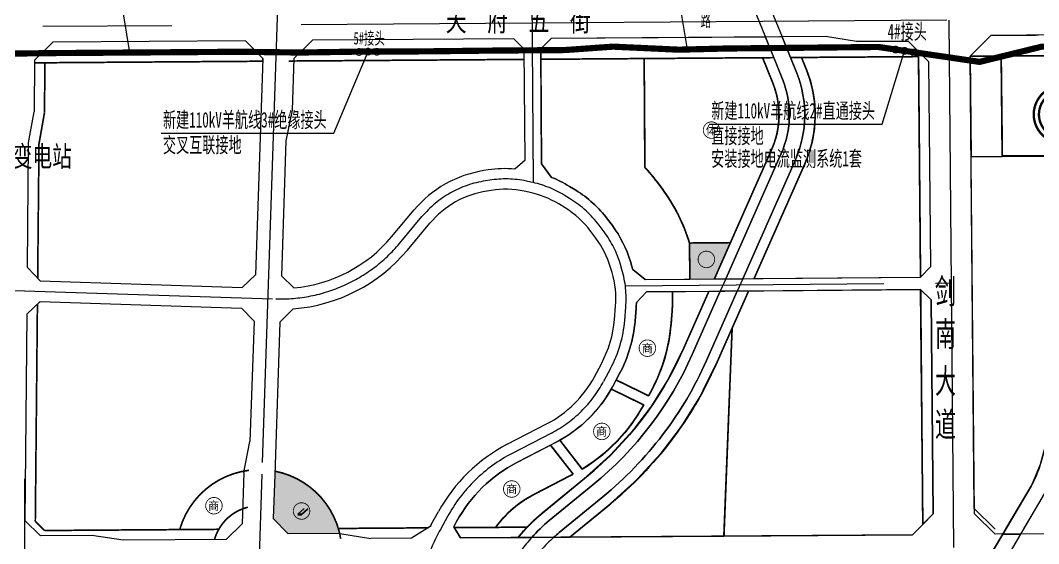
# Model space of a CAD drawing. Header units: inches. Extents: x 14633 to 228805, y -943 to 210487.
# Drawn here: x 216483 to 217468, y 204903 to 205409 of the extents above; entities that cross this region are included whole.
import ezdxf

# ---------------------------------------------------------------- set-up
doc = ezdxf.new("R2010")
doc.units = ezdxf.units.IN
doc.header["$LTSCALE"] = 10
doc.header["$MEASUREMENT"] = 0
for name, pattern in [('CENTER', [2, 1.25, -0.25, 0.25, -0.25]), ('DASH', [0.35, 0.25, -0.1]), ('DASHEDX2', [1.5, 1, -0.5]), ('HIDDENX2', [0.75, 0.5, -0.25])]:
    doc.linetypes.add(name, pattern=pattern)
for name, color, linetype in [('0符号', 7, 'Continuous'), ('110KV电缆改造线', 1, 'Continuous'), ('110kV羊航线现状', 7, 'Continuous'), ('1地块界线', 7, 'DASHEDX2'), ('1河流-岸线', 4, 'Continuous'), ('1道路中线', 7, 'CENTER'), ('1道路名称', 7, 'Continuous'), ('1道路红线', 7, 'Continuous'), ('B-C', 233, 'Continuous'), ('B-C21', 220, 'Continuous'), ('B-C41', 231, 'Continuous'), ('B-E1', 151, 'Continuous'), ('B-G12', 102, 'Continuous'), ('B-G22', 122, 'Continuous'), ('B-R21', 51, 'Continuous'), ('B-S21', 253, 'Continuous'), ('B-U12', 144, 'Continuous'), ('Error_Layer', 7, 'Continuous'), ('H-S21', 253, 'Continuous'), ('粘贴', 7, 'Continuous')]:
    doc.layers.add(name, color=color, linetype=linetype)
doc.styles.add('GTF_XW', font='', dxfattribs={"width": 0.85})
doc.styles.add('LY', font='simhei.ttf', dxfattribs={"height": 110})
doc.styles.get("Standard").update_dxf_attribs({"font": ''})
doc.styles.add('宋体', font='', dxfattribs={"width": 0.9})
doc.styles.add('黑体', font='simhei.ttf')
doc.styles.get('GTF_XW').set_extended_font_data('SimSun')
doc.styles.get('Standard').set_extended_font_data('SimSun')
doc.styles.get('宋体').set_extended_font_data('SimSun')

# ---------------------------------------------------------------- blocks, each defined once
blk = doc.blocks.new('规划220')
at = {"linetype": 'HIDDENX2'}
blk.add_hatch(color=8, dxfattribs=at).paths.add_polyline_path([(5.072510121192977, 23.19837415357603), (-8.24599055224212, -1.989522220084211), (2.140664993683572, -1.989522220084211), (-4.609823895006798, -21.14620122107311), (8.480364581740986, 1.85466188778588), (-1.157665076231012, 1.85466188778588)])
at = {"color": 8, "linetype": 'HIDDENX2'}
blk.add_lwpolyline([(5.072510121192977, 23.19837415357603), (-8.24599055224212, -1.989522220084211), (2.140664993683572, -1.989522220084211), (-4.609823895006798, -21.14620122107311), (8.480364581740986, 1.85466188778588), (-1.157665076231012, 1.85466188778588)], close=True, dxfattribs=at)
at = {"color": 8, "const_width": 1.088570773115018}
for points in [[(9.404866294412415, -9.383950122510498, 102.1916069154458), (9.030460479870783, -9.744783909304033, 0.009785539440899844)], [(7.705921867562978, -7.688784102771706, 102.191606915449), (7.399150685145088, -7.984434979792638, 0.009785539440899585)]]:
    blk.add_lwpolyline(points, format="xyb", close=True, dxfattribs=at)
blk = doc.blocks.new('C4-体育场馆用地')
at = {"color": 7, "const_width": 0.4}
blk.add_lwpolyline([(2.831574044748663, -2.825276699564938, 102.191606915449), (2.718849657875694, -2.933914882519161, 0.009785539440899585)], format="xyb", close=True, dxfattribs=at)
at = {"color": 7, "style": '黑体'}
blk.add_text('体', height=4, dxfattribs=at).set_placement((-2.802977080519099, -2.081554808190162))
blk = doc.blocks.new('S2-交通广场用地')
h = blk.add_hatch(color=7)
h.paths.add_polyline_path([(2.718849657813507, -2.933914882501995, 0.009785539440899587), (2.831574044685794, -2.825276699550159, 102.191606915449)])
h.paths.add_polyline_path([(1.157585240046274, 2.258564636728011), (-1.437971907565156, 2.258564636724373), (-0.1169396578399073, 3.021126707304575)], flags=16)
h.paths.add_polyline_path([(0.4830603421621618, 0.5446257188614254), (1.863619412532671, 0.5446257188632444), (1.863619412529033, -0.6553742811356642), (0.4830603421585238, -0.6553742811373695), (0.4830603421621618, -2.035933351513449), (-0.7169396578367468, -2.035933351513449), (-0.7169396578367468, -0.6553742811356642), (-2.097498728212713, -0.6553742811391885), (-2.097498728216351, 0.5446257188615391), (-0.7169396578367468, 0.5446257188632444), (-0.7169396578367468, 1.925184789239211), (0.4830603421621618, 1.925184789242962)], flags=16)
h.paths.add_polyline_path([(2.225627747272256, 1.226211156854447), (2.988189817848934, -0.09482109287455387), (2.225627747272256, -1.369345990757211)], flags=16)
h.paths.add_polyline_path([(-2.311045929421425, 1.219150616745537), (-2.311045929421425, -1.376406530867712), (-3.073607999999922, -0.05537428114075738)], flags=16)
h.paths.add_polyline_path([(1.243583217978767, -2.271440400763709), (-0.07744903174818774, -3.034002471338567), (-1.351973929630958, -2.271440400763822)], flags=16)
at = {"color": 7, "const_width": 0.4}
blk.add_lwpolyline([(2.831574044685794, -2.825276699550159, 102.191606915449), (2.718849657813507, -2.933914882501995, 0.009785539440899585)], format="xyb", close=True, dxfattribs=at)
blk = doc.blocks.new('S2-游憩集会广场用地')
h = blk.add_hatch(color=7)
h.paths.add_polyline_path([(2.718849657906389, -2.933914882503814, 0.009785539440899585), (2.831574044778677, -2.82527669954834, 102.191606915449)])
h.paths.add_polyline_path([(2.984489263323667, 1.20321273026093), (2.984489263325372, 0.9632127302610343), (2.813098209532541, 0.8048502626406844), (3.31734499753918, 0.4186866845138866), (3.013340300299092, 0.02172176911153656), (2.440405350232368, 0.4604882929977521), (0.005348909563394955, -1.789463137987696), (-0.3172212667342365, -1.789463137987696), (0.5261492624603079, -2.45369836361715), (0.2167816978443398, -2.846498198092377), (-0.8861389101558643, -1.977842377729758), (-1.931633080376855, -2.792430362733171), (-2.238938433562907, -2.398015074104478), (-1.457884068415751, -1.789463137987696), (-1.819377841850951, -1.789463137987696), (-1.81937784185277, -1.542417165321581), (-3.048272979424951, -0.4335129536138993), (0.08329807369489117, 2.359456122301708), (1.271481862186988, 1.203212730262749)], flags=16)
at = {"color": 7}
for p, q in [((-1.815448008800672, -1.545963284343088), (1.271481862186988, 1.203212730262749)), ((0.005348909565213944, -1.549463137986095), (2.984489263327191, 1.20321273026093)), ((2.984489263325372, 0.963212730261148), (0.005348909563394955, -1.789463137987696)), ((0.005348909565213944, -1.549463137986095), (-1.81937784185277, -1.549463137986095)), ((-1.819377841850951, -1.789463137987696), (0.005348909563394955, -1.789463137987696)), ((0.005348909563394955, -1.789463137987696), (0.005348909565213944, -1.549463137986095))]:
    blk.add_line(p, q, dxfattribs=at)
at = {"color": 7, "const_width": 0.4}
blk.add_lwpolyline([(2.831574044778677, -2.82527669954834, 102.191606915449), (2.718849657906389, -2.933914882503814, 0.009785539440899585)], format="xyb", close=True, dxfattribs=at)
blk = doc.blocks.new('357457')
at = {"color": 8}
for p in [(17057.263, 5384.305, -4.755), (17057.263, 5384.305, -4.755), (17120.985, 5381.065, -6.085), (17120.985, 5381.065, -6.085), (17165.96, 5382.339, -5.537), (17165.96, 5382.339, -5.537), (17313.573, 5383.484, -5.263), (17313.573, 5383.484, -5.263), (16514.231, 5377.269, -5.643), (16514.231, 5377.269, -5.643), (16567.894, 5377.819, -5.8), (16567.894, 5377.819, -5.8), (16624.843, 5377.921, -5.527), (16624.843, 5377.921, -5.527), (16627.194, 5377.122, -5.436), (16627.194, 5377.122, -5.436), (16695.627, 5378.626, -5.494), (16695.627, 5378.626, -5.494), (16754.056, 5378.043, -5.511), (16754.056, 5378.043, -5.511), (16813.975, 5379.752, -5.582), (16813.975, 5379.752, -5.582), (16873.736, 5379.214, -6.019), (16873.736, 5379.214, -6.019), (16935.529, 5380.224, -6.162), (16935.529, 5380.224, -6.162), (17010.408, 5380.396, -5.426), (17010.408, 5380.396, -5.426), (17411.122, 5368.07, -4.548), (17411.122, 5368.07, -4.548)]:
    blk.add_point(p, dxfattribs=at)
for s, p in [('37', (16816.475, 5379.752)), ('38', (16876.236, 5379.214)), ('39', (16938.029, 5380.224)), ('40', (17012.908, 5380.396)), ('41', (17059.763, 5384.305)), ('42', (17123.485, 5381.065)), ('42', (17168.46, 5382.339)), ('43', (17316.073, 5383.484)), ('32', (16516.731, 5377.269)), ('33', (16570.394, 5377.819)), ('J1', (16627.343, 5377.921)), ('34', (16629.694, 5377.122)), ('35', (16698.127, 5378.626)), ('36', (16756.556, 5378.043)), ('44', (17413.622, 5368.07))]:
    blk.add_text(s, height=2, dxfattribs=at).set_placement(p)
blk = doc.blocks.new('121224')
at = {"layer": '110KV电缆改造线', "color": 3, "lineweight": -2, "const_width": 1.5, "flags": 128}
blk.add_lwpolyline([(6155.907721018499, 28411.77077455348, -1), (6166.256586455725, 28403.52152679133, -1), (6155.907721018499, 28411.77077455348, 1.896543585588119)], format="xyb", dxfattribs=at)
for points in [[(6155.907721018499, 28411.77077455348), (6166.256586455725, 28403.52152679133)], [(6165.206777618187, 28412.82058339101), (6156.957529856041, 28402.4717179538)]]:
    blk.add_lwpolyline(points, dxfattribs=at)

msp = doc.modelspace()

# ---------------------------------------------------------------- hatches: boundary and pattern name
at = {"layer": 'H-S21'}
msp.add_hatch(color=8, dxfattribs=at).paths.add_polyline_path([(217170.1981837387, 205194.0705885343), (217130.6174186829, 205193.7137975763), (217130.9329046566, 205158.7152194823), (217154.661255265, 205158.9291127947)])
h = msp.add_hatch(color=8, dxfattribs=at)
edge = h.paths.add_edge_path()
edge.add_line((216742.2157796834, 204911.9070632033), (216792.0541885005, 204912.2569816846))
edge.add_arc((216714.1165030353, 204894.2093451547), 79.99999999999928, 13.03789561493272, 79.08156013601617)
edge.add_line((216729.2694200904, 204972.7611694793), (216727.7211017712, 204926.7932482524))
edge.add_line((216727.7211017712, 204926.7932482524), (216742.2157796833, 204911.9070632033))

# ---------------------------------------------------------------- linework, layer by layer
at = {"layer": '0符号', "color": 8, "const_width": 0.7999999999999999}
for points in [[(217095.4856245974, 205086.2021208622, 102.191606915449), (217095.2601758004, 205085.9848445205, 0.009785539440899585)], [(217051.3973204638, 205005.6159793692, 102.191606915449), (217051.1718716667, 205005.3987030274, 0.009785539440899585)], [(216964.2171680729, 204949.8147685895, 102.191606915449), (216963.9917192759, 204949.5974922478, 0.009785539440899585)], [(216676.0074952538, 204933.6414530315, 102.191606915449), (216675.7820464568, 204933.4241766898, 0.009785539440899585)]]:
    msp.add_lwpolyline(points, format="xyb", close=True, dxfattribs=at)
at = {"layer": '110kV羊航线现状', "color": 0}
for p, q in [((216577.2592957717, 205448.6991789026), (216588.7031919484, 205378.1920677031, 0.107)), ((217116.721504105, 205451.6794803075), (217128.1654002817, 205381.172369108, 0.1070000000000001)), ((216786.3287762841, 205300.1172235555, -0.107), (216819.4633822576, 205379.0952132474, 0.107)), ((217316.9762412926, 205308.8905231216, -0.107), (217338.8205258489, 205379.8125000197)), ((217149.7634386864, 205308.8905231216, -0.107), (217316.9762412926, 205308.8905231216, -0.107)), ((216619.1159736778, 205300.1172235555, -0.107), (216786.3287762841, 205300.1172235555, -0.107))]:
    msp.add_line(p, q, dxfattribs=at)
at = {"layer": '110kV羊航线现状', "color": 0, "linetype": 'DASH', "const_width": 6, "elevation": 0.107}
for points in [[(217338.8205258489, 205379.8125000197), (217313.525918461, 205383.5784905579), (217166.4120885545, 205382.1076049386), (217120.1104812468, 205380.9754043711), (217056.5821370654, 205383.9111561051), (217009.886462918, 205380.6061832615), (216935.8331988077, 205380.054229848), (216873.1453921584, 205379.3232923584), (216819.4633822564, 205379.0952132475)], [(217854.0238093782, 205393.0597511395), (217800.9570217981, 205392.4731961308), (217590.9275935723, 205390.8399948781), (217532.4520040431, 205384.0814356879), (217471.5755792315, 205383.9156696993), (217411.2972301454, 205369.1488649137), (217338.8205258489, 205379.8125000197)], [(216819.4633822564, 205379.0952132475), (216814.0236382776, 205379.1398070993), (216754.1065423272, 205378.2141313934), (216695.7192106282, 205378.9480724297), (216513.8722590276, 205377.6634315262), (216313.0081355456, 205375.1936018657), (216284.1787410229, 205375.0837310465)]]:
    msp.add_lwpolyline(points, dxfattribs=at)
at = {"layer": '1地块界线', "color": 8, "ltscale": 20, "const_width": 1.6, "flags": 128}
for points in [[(217559.7058374943, 205375.6933817027), (217402.2669714575, 205374.5885761289)], [(216717.6280043617, 205369.7842164053), (216496.7757827182, 205368.2344163362)], [(216506.7769389736, 205368.3045980737), (216506.3051115722, 205319.8135795749)], [(216970.7296091751, 205371.5603220823), (216742.6480956177, 205369.9597914522)], [(216986.7292152427, 205371.6725971158), (217212.0965917924, 205373.2540816631)], [(217087.4668222824, 205266.9117393109), (217086.7267531649, 205372.3743160754)], [(217228.2280188405, 205373.3672817322), (217352.2681028224, 205374.2377159497)], [(217352.2681028224, 205374.2377159497), (217354.1927353773, 205160.7277396741)], [(217433.3681915141, 205278.0117746203), (217432.2657523215, 205374.8590325468)], [(216501.0129688281, 205289.813579575), (216506.3051115722, 205319.813579575)], [(216499.7459165892, 205159.5950857542), (216501.0129688281, 205289.8135795749)], [(217433.3681915141, 205278.0117746203), (217541.7133512573, 205278.4840123651)], [(217130.6174186829, 205193.7137975763), (217170.1981837387, 205194.0705885343)], [(217130.6174186829, 205193.7137975763), (217130.9336038357, 205158.6376557388)], [(217354.3009019969, 205148.7282271847), (217356.3517270255, 204921.2190321896)], [(216499.5026730556, 205134.5962691305), (216497.4555723977, 204924.21002286)], [(217163.9478740237, 204909.8679464972), (217169.3352595906, 205047.5242232479), (217171.8273141343, 205111.2001836331)], [(217091.0549260548, 205045.7286179231), (217059.5767505263, 205061.0856407466)], [(217086.3271875567, 205036.9085153013), (217054.8267525246, 205052.2763977028)], [(217026.7555284454, 204974.8218430628), (217005.1441196485, 205002.7382310873)], [(217017.9408678554, 204969.8722691817), (216996.1647319328, 204998.001442333)], [(216497.4555723977, 204924.21002286), (216506.3899208869, 204915.2514388283)], [(216674.9883504096, 204916.4351785948), (216506.3899208869, 204915.2514388283)], [(216877.8179761527, 204917.8592576594), (216790.7274035839, 204917.2477894842)], [(216973.464132941, 204918.5307951086), (216902.9843008977, 204918.0359519469)]]:
    msp.add_lwpolyline(points, dxfattribs=at)
for points in [[(217201.3423070937, 205373.1786149503), (217211.2137078108, 205348.7366086888, -0.2027423839167915), (217210.1711591739, 205284.4815953737), (217154.661255265, 205158.9291127947)], [(217238.9823035391, 205373.4427484449), (217243.6668998703, 205361.843489521, -0.2027423839167885), (217242.1820578723, 205270.3287735872), (217193.0825971522, 205159.275452421)], [(217130.6174186829, 205193.7137975763, 0.0875874335174983), (217103.9780514949, 205246.4761483347), (217099.1676457831, 205252.9063164757, 0.02685753959073953), (217087.4668222824, 205266.9117393109)], [(217149.3343083597, 205146.8806068269), (217124.1346168199, 205089.8838619174, -0.117485398268602), (217030.8357073754, 204967.202126282), (216988.5555531466, 204932.539778843, 0.05079692356556909), (216964.619688803, 204908.4684512582)], [(217187.755650247, 205147.2269464532), (217156.1455155184, 205075.7310401309, -0.1174853982686049), (217053.0256682375, 204940.1354375865), (217014.8291696419, 204908.8209750586)], [(217091.0549260548, 205045.7286179231), (217093.7884074919, 205050.8376664995, 0.1026482791627908), (217112.7466628205, 205115.1427465083), (217113.7967302022, 205127.9017091829, 0.03221349650108198), (217114.1272714453, 205146.5632417529)], [(217026.7555284454, 204974.8218430628, 0.1326638738137556), (217086.3271875567, 205036.9085153013, 0.1326638738137556)], [(216704.2835894899, 204973.6027567907, 0.3010005241659523), (216637.1896625532, 204916.1697917221, 0.3010005241659523)], [(216793.0441975681, 204907.2638093614, 0.3138122756488052), (216729.2694200904, 204972.7611694793)], [(216942.9022007518, 204918.316217935, -0.1168989301245534), (216979.5799031721, 204949.9509978131), (217017.6431797676, 204969.7172948669, 0.0005085027584659164), (217017.9408678554, 204969.8722691817, 0.0005085027584659164)], [(216703.0788282362, 204937.8346787927, 0.2683054433330349), (216670.8007662328, 204906.4055308397)]]:
    msp.add_lwpolyline(points, format="xyb", dxfattribs=at)
at = {"layer": '1河流-岸线', "color": 8, "ltscale": 2}
msp.add_line((217416.8717896284, 204882.8622093851), (217433.8736077467, 204911.7631116152), dxfattribs=at)
at = {"layer": '1河流-岸线', "color": 8, "linetype": 'DASHEDX2', "ltscale": 6}
for points in [[(217191.9596406207, 205423.1140256298), (217204.0418147358, 205393.1980508014)], [(217208.0910671203, 205423.2272270571), (217220.1732417838, 205393.3112508705)], [(217165.6387815185, 205159.0280669737), (217160.3118346132, 205146.9795610058)], [(217182.1050708987, 205159.1764982421), (217176.7781239935, 205147.1279922742)], [(217436.5804886602, 204886.7815006181), (217451.3488456295, 204911.885806399), (217454.3025170234, 204916.9066675551)], [(217436.5804886602, 204886.7815006181), (217451.3488456295, 204911.885806399), (217454.3025170234, 204916.9066675551)], [(217436.5804886602, 204886.7815006181), (217451.3488456295, 204911.885806399), (217454.3025170234, 204916.9066675551)], [(217436.5804886602, 204886.7815006181), (217451.3488456295, 204911.885806399), (217454.3025170234, 204916.9066675551)], [(217436.5804886602, 204886.7815006181), (217451.3488456295, 204911.885806399), (217454.3025170234, 204916.9066675551)]]:
    msp.add_lwpolyline(points, dxfattribs=at)
at = {"layer": '1河流-岸线', "color": 8}
for points in [[(217204.0418147358, 205393.1980508014), (217220.4860483992, 205352.4814317837, -0.2027423839167917), (217219.3171302306, 205280.4379320061), (217165.6387815185, 205159.0280669737)], [(217220.1732417838, 205393.3112508705), (217234.3945592819, 205358.0986664261, -0.2027423839167881), (217233.0360868156, 205274.3724369548), (217182.1050708987, 205159.1764982421)], [(217160.3118346132, 205146.9795610058), (217133.2805878766, 205085.8401985498, -0.1174853982686023), (217037.1756961932, 204959.4687866547), (216994.8955419643, 204924.8064392158, 0.03742177626152962), (216977.8556130282, 204908.5613814823)], [(217176.7781239935, 205147.1279922742), (217146.9995444617, 205079.7747034985, -0.1174853982686052), (217046.6856794198, 204947.8687772138), (217004.405525191, 204913.2064297749, 0.0120881902260308), (216999.1849636806, 204908.7111361428)]]:
    msp.add_lwpolyline(points, format="xyb", dxfattribs=at)
at = {"layer": '1河流-岸线', "color": 8, "ltscale": 2}
for points in [[(217433.8736077467, 204911.7631116152), (217461.2157096088, 204958.2411651497, 0.06634377503776763), (217470.7163728474, 204980.7585519667), (217565.4327580084, 205327.3441614204, 0.05295958654621012), (217567.8871317816, 205342.4615430458), (217570.8226056076, 205395.6542212967)], [(217451.3488456295, 204911.885806399), (217474.1444711446, 204950.6354353917, 0.06634377503764692), (217485.1857824759, 204976.8042903412), (217579.9021676369, 205323.3898997948, 0.05295958654618874), (217582.8643428804, 205341.6350155497), (217585.8512491443, 205395.7596827343)], [(217407.7018631242, 204661.7988623981, 0.0676855182282668), (217426.9173177073, 204807.4180451241), (217426.6938704194, 204863.7586505134, -0.1347373671363587), (217429.8005511642, 204875.2564796271), (217451.3488456295, 204911.885806399)]]:
    msp.add_lwpolyline(points, format="xyb", dxfattribs=at)
at = {"layer": '1河流-岸线', "color": 8, "ltscale": 4}
msp.add_lwpolyline([(217436.8272791405, 204916.7839727713), (217461.2157096088, 204958.2411651497, 0.02500655511839599), (217465.5, 204966.4353866814, 0.02500655511839599)], format="xyb", dxfattribs=at)
msp.add_lwpolyline([(217436.8272791405, 204916.7839727713), (217461.2157096088, 204958.2411651497, 0.02500655511839599), (217465.5, 204966.4353866814, 0.02500655511839599)], format="xyb", dxfattribs=at)
msp.add_lwpolyline([(217436.8272791405, 204916.7839727713), (217461.2157096088, 204958.2411651497, 0.02500655511839599), (217465.5, 204966.4353866814, 0.02500655511839599)], format="xyb", dxfattribs=at)
msp.add_lwpolyline([(217436.8272791405, 204916.7839727713), (217461.2157096088, 204958.2411651497, 0.02500655511839599), (217465.5, 204966.4353866814, 0.02500655511839599)], format="xyb", dxfattribs=at)
msp.add_lwpolyline([(217436.8272791405, 204916.7839727713), (217461.2157096088, 204958.2411651497, 0.02500655511839599), (217465.5, 204966.4353866814, 0.02500655511839599)], format="xyb", dxfattribs=at)
msp.add_lwpolyline([(217454.3025170234, 204916.9066675551), (217465.5, 204935.9409472116)], dxfattribs=at)
msp.add_lwpolyline([(217454.3025170234, 204916.9066675551), (217465.5, 204935.9409472116)], dxfattribs=at)
msp.add_lwpolyline([(217454.3025170234, 204916.9066675551), (217465.5, 204935.9409472116)], dxfattribs=at)
msp.add_lwpolyline([(217454.3025170234, 204916.9066675551), (217465.5, 204935.9409472116)], dxfattribs=at)
msp.add_lwpolyline([(217454.3025170234, 204916.9066675551), (217465.5, 204935.9409472116)], dxfattribs=at)
at = {"layer": '1河流-岸线', "color": 8, "linetype": 'DASHEDX2', "ltscale": 6}
for points in [[(217436.8272791405, 204916.7839727713), (217433.8736077467, 204911.7631116152), (217416.8717896284, 204882.8622093851, 0.07340951056448357), (217412.7564735857, 204872.7123650798)], [(217436.8272791405, 204916.7839727713), (217433.8736077467, 204911.7631116152), (217416.8717896284, 204882.8622093851, 0.07340951056448357), (217412.7564735857, 204872.7123650798)], [(217436.8272791405, 204916.7839727713), (217433.8736077467, 204911.7631116152), (217416.8717896284, 204882.8622093851, 0.07340951056448357), (217412.7564735857, 204872.7123650798)], [(217436.8272791405, 204916.7839727713), (217433.8736077467, 204911.7631116152), (217416.8717896284, 204882.8622093851, 0.07340951056448357), (217412.7564735857, 204872.7123650798)], [(217436.8272791405, 204916.7839727713), (217433.8736077467, 204911.7631116152), (217416.8717896284, 204882.8622093851, 0.07340951056448357), (217412.7564735857, 204872.7123650798)], [(216977.8556130282, 204908.5613814823, 0.04967763844945286), (216959.3318630609, 204883.4307089304, 0.03988020844759594)], [(216999.1849636806, 204908.7111361428, 0.06202449002705668), (216976.1792063911, 204882.045128956, 0.05461177717867519)]]:
    msp.add_lwpolyline(points, format="xyb", dxfattribs=at)
at = {"layer": '1道路中线', "color": 8, "linetype": 'CENTER', "ltscale": 20}
for p, q in [((216979.5670792664, 205252.245816687), (216977.0759609773, 205607.239353903)), ((216977.0586022215, 205252.7961685171), (216972.6856385948, 205253.696888458)), ((217015.3546626871, 205236.2984212702), (217009.195724219, 205240.0787120093)), ((217047.9269615357, 205204.5443547363), (217043.1165558239, 205210.9745228772)), ((217065.1905813136, 205168.1178413495), (217063.759239654, 205172.9645815168)), ((217067.8982933734, 205118.8337840227), (217068.9483607551, 205131.5927466974)), ((217054.1104713162, 205072.0664531073), (217047.408391436, 205059.539844656)), ((216996.9042839131, 205009.6534714332), (216958.8410073175, 204989.8871743794)), ((216896.3594168271, 204928.7282466365), (216889.4795116975, 204916.1455344263))]:
    msp.add_line(p, q, dxfattribs=at)
at = {"layer": '1道路中线', "color": 8, "ltscale": 50}
for p, q in [((217381.953, 205409.329), (217381.951936412, 205409.4469803516)), ((217386.554, 204898.915), (217381.953, 205409.329)), ((217386.554, 204898.915), (217381.953, 205409.329)), ((217386.554, 204898.915), (217381.953, 205409.329)), ((217386.554, 204898.915), (217381.953, 205409.329)), ((217386.554, 204898.915), (217381.953, 205409.329)), ((217386.554, 204898.915), (217381.953, 205409.329))]:
    msp.add_line(p, q, dxfattribs=at)
for points in [[(216738.0850924673, 205605.8112278399), (216716.6608369743, 204969.7479089211), (216699.5153833921, 204460.7176598458)], [(217379.5976625531, 205409.4303591221), (216479.614347979, 205403.1148500783)]]:
    msp.add_lwpolyline(points, dxfattribs=at)
at = {"layer": '1道路中线', "color": 8, "linetype": 'CENTER', "ltscale": 20}
for points in [[(216937.1985674798, 205254.5735609817), (216933.0964569813, 205253.9379036668)], [(217068.5188650362, 205152.152359887), (217384.2455999105, 205154.9983999783)], [(216477.1302914314, 205147.8214278583), (216730.0796643213, 205139.6602255417)]]:
    msp.add_lwpolyline(points, dxfattribs=at)
at = {"layer": '1道路中线', "color": 8, "ltscale": 20}
msp.add_lwpolyline([(216849.947507536, 205193.3121234726), (216871.6906407108, 205219.2924521725)], dxfattribs=at)
for centre, radius, start, end in [((216948.3777968943, 205155.1123923682), 100, 98.80841678223075, 140.0737830306182), ((216734.9167732607, 205289.582213179), 150, 268.1520401100843, 320.0737830306182)]:
    msp.add_arc(centre, radius, start, end, dxfattribs=at)
at = {"layer": '1道路中线', "color": 8, "linetype": 'CENTER', "ltscale": 20}
for centre, radius, start, end in [((216952.511668073, 205155.7529712738), 100.0000000000014, 78.36128927606761, 98.80841678223075), ((216956.8846316997, 205154.8522513329), 100.0000000000034, 58.4588414911161, 78.36128927606761), ((216963.0435701679, 205151.0719605936), 100.0000000000035, 36.80014484831988, 58.4588414911161), ((216967.8539758797, 205144.6417924527), 100.0000000000024, 16.45295016249728, 36.80014484831988), ((216969.2853175392, 205139.7950522852), 100.0000000000044, 355.2951394386824, 16.45295016249728), ((216948.3026415143, 205128.6765507279), 120.0000000000023, 331.8519942308864, 355.2951394386824), ((216941.6005616341, 205116.1499422765), 120.0000000000026, 297.4428966533791, 331.8519942308864), ((217027.9706601662, 204856.7665858252), 150.0000000000001, 117.4428966533792, 151.3312899391364), ((217095.6704595955, 204803.4055991552), 235.0000000000007, 151.3312899391364, 218.0663122585324)]:
    msp.add_arc(centre, radius, start, end, dxfattribs=at)
at = {"layer": '1道路红线', "color": 8}
for p, q in [((217667.4787397915, 205396.4501556393), (217422.0862009833, 205394.728147272)), ((217402.2669710981, 205374.5886159978), (217422.0862009833, 205394.728147272)), ((217402.2669710981, 205374.5886159978), (217422.0862009833, 205394.728147272)), ((217402.2669710981, 205374.5886159978), (217422.0862009833, 205394.728147272)), ((217402.2669710981, 205374.5886159978), (217422.0862009833, 205394.728147272)), ((217402.2669710981, 205374.5886159978), (217422.0862009833, 205394.728147272)), ((217422.0862009833, 205394.728147272), (217465.5, 205395.0327976315)), ((217406.2153854488, 204936.5694978949), (217402.2669710981, 205374.5886159978)), ((217406.2155168676, 204936.5549188959), (217402.2669710981, 205374.5886159978)), ((217406.2153854488, 204936.5694978949), (217402.2669710981, 205374.5886159978)), ((217406.2155168676, 204936.5549188959), (217402.2669710981, 205374.5886159978)), ((216486.968073166, 204965.1844866997), (216486.5582270107, 204486.8237370218))]:
    msp.add_line(p, q, dxfattribs=at)
for points in [[(216514.4699739733, 205388.3590753157), (216496.8001343634, 205370.7371028613)], [(216700.8022627381, 205389.6666365069), (216514.4699739733, 205388.3590753157)], [(216700.8022627381, 205389.6666365069), (216717.7127207565, 205372.2993559045)], [(216747.7368302637, 205372.5100459607), (216765.8255105181, 205390.122928199)], [(216960.589511591, 205391.4896577708), (216765.8255105181, 205390.122928199)], [(216970.6594372792, 205381.5600758745), (216960.589511591, 205391.4896577708)], [(216996.588625243, 205391.7422765962), (216986.6590433467, 205381.672350908)], [(217262.1000441353, 205393.6054664355), (216996.588625243, 205391.7422765962)], [(217292.1343914599, 205388.8161052272), (217262.1000441353, 205393.6054664355)], [(217292.1343914599, 205388.8161052272), (217342.133160421, 205389.166964707)], [(217342.133160421, 205389.166964707), (217362.3129457048, 205369.3081210167)], [(217402.2669710981, 205374.5886159978), (217422.0862009833, 205394.728147272)], [(217402.2669710981, 205374.5886159978), (217422.0862009833, 205394.728147272)], [(217402.2669710981, 205374.5886159978), (217422.0862009833, 205394.728147272)], [(217402.2669710981, 205374.5886159978), (217422.0862009833, 205394.728147272)], [(217402.2669710981, 205374.5886159978), (217422.0862009833, 205394.728147272)], [(217402.2669710981, 205374.5886159978), (217422.0862009833, 205394.728147272)], [(217402.2669710981, 205374.5886159978), (217422.0862009833, 205394.728147272)], [(217402.2669710981, 205374.5886159978), (217422.0862009833, 205394.728147272)], [(217402.2669710981, 205374.5886159978), (217422.0862009833, 205394.728147272)], [(217402.2669710981, 205374.5886159978), (217422.0862009833, 205394.728147272)], [(217402.2669710981, 205374.5886159978), (217422.0862009833, 205394.728147272)], [(217402.2669710981, 205374.5886159978), (217422.0862009833, 205394.728147272)], [(217402.2669710981, 205374.5886159978), (217422.0862009833, 205394.728147272)], [(217402.2669710981, 205374.5886159978), (217422.0862009833, 205394.728147272)], [(217402.2669710981, 205374.5886159978), (217422.0862009833, 205394.728147272)], [(217402.2669710981, 205374.5886159978), (217422.0862009833, 205394.728147272)], [(217422.0862009833, 205394.728147272), (217465.5, 205395.0327976315)], [(217422.0862009833, 205394.728147272), (217465.5, 205395.0327976315)], [(217422.0862009833, 205394.728147272), (217465.5, 205395.0327976315)], [(217422.0862009833, 205394.728147272), (217465.5, 205395.0327976315)], [(216971.4134934123, 205274.1042978322), (216970.6594372792, 205381.5600758745)], [(216987.4391591299, 205270.5029766832), (216986.6590433468, 205381.672350908)], [(216496.8001343634, 205370.7371028613), (216496.3136242673, 205320.7371028613)], [(216717.7127207565, 205372.2993559045), (216710.6636813037, 205163.0208850139)], [(216747.7368302637, 205372.5100459607), (216746.0536556407, 205322.5383847597)], [(217087.7281930905, 205158.3257613603), (217354.1927353773, 205160.7277396741), (217364.1021902688, 205170.8174722649), (217362.3129457048, 205369.3081210167)], [(217673.1047713453, 204913.4427692022), (217426.4402397271, 204911.710921454), (217406.2604549631, 204931.569691094), (217402.2669710981, 205374.5886159978)], [(217406.2155168676, 204936.5549188959), (217402.2669710981, 205374.5886159978)], [(217406.2153854488, 204936.5694978949), (217402.2669710981, 205374.5886159978)], [(217406.2155168676, 204936.5549188959), (217402.2669710981, 205374.5886159978)], [(217406.2153854488, 204936.5694978949), (217402.2669710981, 205374.5886159978)], [(217406.2155168676, 204936.5549188959), (217402.2669710981, 205374.5886159978)], [(217406.2153854488, 204936.5694978949), (217402.2669710981, 205374.5886159978)], [(217406.2155168676, 204936.5549188959), (217402.2669710981, 205374.5886159978)], [(217406.2153854488, 204936.5694978949), (217402.2669710981, 205374.5886159978)], [(217406.2155168676, 204936.5549188959), (217402.2669710981, 205374.5886159978)], [(217406.2153854488, 204936.5694978949), (217402.2669710981, 205374.5886159978)], [(217406.2155168676, 204936.5549188959), (217402.2669710981, 205374.5886159978)], [(217406.2153854488, 204936.5694978949), (217402.2669710981, 205374.5886159978)], [(217406.2155168676, 204936.5549188959), (217402.2669710981, 205374.5886159978)], [(217406.2153854488, 204936.5694978949), (217402.2669710981, 205374.5886159978)], [(217406.2155168676, 204936.5549188959), (217402.2669710981, 205374.5886159978)], [(217406.2153854488, 204936.5694978949), (217402.2669710981, 205374.5886159978)], [(216491.0214815232, 205290.7371028613), (216496.3136242673, 205320.7371028613)], [(216746.0536556407, 205322.5383847597), (216740.0465847469, 205292.7237055014)], [(216489.8459038464, 205169.9197050081), (216491.0214815232, 205290.7371028612)], [(216740.0465847469, 205292.7237055014), (216735.6460146605, 205162.0754682654)], [(216971.4134934123, 205274.1042978322), (216961.5653066757, 205265.3797546255)], [(216996.9774891869, 205257.2854626391), (216987.4391591299, 205270.5029766832)], [(216935.6672574205, 205264.4556199525), (216931.565146922, 205263.8199626376)], [(216938.7298775391, 205244.6915020109), (216934.6277670407, 205244.055844696)], [(216975.0412051693, 205243.0017767987), (216970.6682415426, 205243.9024967396)], [(217010.1235534352, 205227.7757752025), (217003.9646149671, 205231.5560659417)], [(216842.2787919176, 205199.730129453), (216864.0219250924, 205225.7104581529)], [(216857.6162231543, 205186.8941174921), (216879.3593563291, 205212.8744461921)], [(217039.9196629701, 205198.5540985079), (217035.1092572583, 205204.9842666489)], [(216502.2177810494, 205157.0172042846), (216489.8459038464, 205169.9197050081)], [(217055.6000549361, 205165.2855624431), (217054.1687132766, 205170.1323026104)], [(216697.7441943443, 205150.7087062681), (216710.6636813037, 205163.0208850139)], [(216747.711498867, 205150.1680998451), (216735.6460146605, 205162.0754682654)], [(217087.7281930905, 205158.3257613603), (217075.6058038693, 205168.0077123255)], [(216502.2177810494, 205157.0172042846), (216697.7441943443, 205150.7087062681)], [(217089.0955047183, 205146.3375991203), (217079.2281244514, 205136.248334329)], [(217089.0955047183, 205146.3375991203), (217354.3009019969, 205148.7282271847), (217364.3906345876, 205138.8187722932), (217366.2613613901, 204931.2888548519)], [(216502.0231368541, 205137.0130772577), (216489.4080161176, 205124.9167613575)], [(216502.0231368541, 205137.0130772577), (216697.0705129922, 205130.7200349789)], [(216709.1480679264, 205118.0239386663), (216697.0705129922, 205130.7200349789)], [(217057.9319890518, 205119.6540145815), (217058.9820564335, 205132.4129772562)], [(216489.4080161176, 205124.9167613575), (216487.4639211792, 204925.1167002811)], [(216747.0431135251, 205130.0424003679), (216734.130778284, 205117.0897146668)], [(216709.1480679264, 205118.0239386663), (216705.2187771366, 205001.3674816147)], [(216734.130778284, 205117.0897146668), (216729.1537522745, 204969.3271152654)], [(217038.5910722859, 205064.2573527911), (217045.293152166, 205076.7839612423)], [(216954.2323637942, 204998.761880283), (216992.2956403898, 205018.5281773368)], [(216699.2117062427, 204971.5528023564), (216705.2187771366, 205001.3674816147)], [(216699.2117062427, 204971.5528023564), (216697.5285316198, 204921.5811411554)], [(216729.1537522745, 204969.3271152654), (216727.7211017713, 204926.7932482524)], [(216880.7054288082, 204920.9429784804), (216887.5853339378, 204933.5256906906)], [(217426.3951702128, 204916.7107282548), (217406.2153854488, 204936.5694978949)], [(217426.3951702128, 204916.7107282548), (217406.2153854488, 204936.5694978949)], [(216502.3176053581, 204910.222723618), (216487.4639211792, 204925.1167002811)], [(216742.2157796833, 204911.9070632033), (216727.7211017713, 204926.7932482524)], [(217366.2613613901, 204931.2888548519), (217346.4421320247, 204911.1492495274)], [(217366.2613613901, 204931.2888548519), (217346.4421320247, 204911.1492495274)], [(216697.5285316198, 204921.5811411554), (216682.0239489339, 204906.4843294839)], [(216879.6547093746, 204919.0005629577), (216861.5403879225, 204907.7447252549)], [(216908.9538544475, 204908.0776180698), (216902.4226450001, 204918.9728992253)], [(216552.3163730214, 204910.5737679885), (216502.3176053581, 204910.222723618)], [(216582.3507380564, 204905.7845178445), (216552.3163730214, 204910.5737679885)], [(216682.0239489339, 204906.4843294839), (216582.3507380566, 204905.7845178445)], [(216792.2145473467, 204912.2581075738), (216742.2157796833, 204911.9070632033)], [(216792.2145473467, 204912.2581075738), (216822.2489123817, 204907.4688574297)], [(216861.5403879225, 204907.7447252549), (216822.2489123817, 204907.4688574297)], [(217346.4421322111, 204911.1492497168), (216908.9538544475, 204908.0776180698)]]:
    msp.add_lwpolyline(points, dxfattribs=at)
for points in [[(216931.5333862418, 205263.815041047, 0.1820254489112766), (216864.0219250924, 205225.7104581529)], [(216961.5653066757, 205265.3797546255, 0.05910239566915104), (216935.6672574205, 205264.4556199525)], [(217075.6058038693, 205168.0077123255, 0.006945325554675969), (217074.781107691, 205170.9501202559), (217073.3497660315, 205175.7968604232, 0.08901538527077395), (217055.9342601013, 205210.5346109646), (217051.1238543895, 205216.9647791056, 0.094786238351377), (217020.5857719391, 205244.8210673378), (217014.4268334709, 205248.601358077, 0.04438465527967728), (216996.9774891869, 205257.2854626391)], [(216934.5960063604, 205244.0509231054, 0.1820254489112766), (216879.3593563291, 205212.8744461921)], [(216970.6682415426, 205243.9024967396, 0.08945489659862105), (216938.7298775391, 205244.6915020109)], [(217003.9646149671, 205231.5560659417, 0.08705976958637099), (216975.0412051693, 205243.0017767987)], [(217035.1092572583, 205204.9842666489, 0.09478623835136546), (217010.1235534352, 205227.7757752025)], [(216747.711498867, 205150.1680998451, 0.1981420637960615), (216842.2787919176, 205199.730129453)], [(217054.1687132766, 205170.1323026104, 0.08901538527077449), (217039.9196629701, 205198.5540985079)], [(216747.0431135251, 205130.0424003679, 0.2022129653673499), (216857.6162231544, 205186.8941174921)], [(217058.9820564335, 205132.4129772562, 0.09258152873593127), (217055.6000549361, 205165.2855624431)], [(216902.4226450001, 204918.9728992253), (216905.1334997164, 204923.9308025824, -0.1489531844767642), (216963.4496508407, 204981.0124684758), (217001.5129274363, 205000.7787655295, 0.1512763847803554), (217056.2257105862, 205054.822336521), (217062.9277904663, 205067.3489449722, 0.1026482791627924), (217077.8645976949, 205118.013553464), (217078.9146650766, 205130.7725161386, 0.01246735286379179), (217079.2281244514, 205136.248334329, 0.01246735286379179)], [(217045.293152166, 205076.7839612423, 0.1026482791627938), (217057.9319890518, 205119.6540145815)], [(216992.2956403898, 205018.5281773368, 0.1512763847803494), (217038.5910722859, 205064.2573527911)], [(216954.2323637942, 204998.761880283, 0.1489531844767628), (216887.5853339378, 204933.5256906906)], [(216880.7054288082, 204920.9429784804, 0.002253471319841754), (216879.6547093746, 204919.0005629577)]]:
    msp.add_lwpolyline(points, format="xyb", dxfattribs=at)
at = {"layer": 'B-C', "color": 8}
for points in [[(217086.7267531649, 205372.3743160754), (216986.7292152427, 205371.6725971158), (216987.4391591299, 205270.5029766832), (216996.9774891869, 205257.2854626391, -0.04438465527967728), (217014.4268334709, 205248.601358077), (217020.5857719391, 205244.8210673378, -0.094786238351377), (217051.1238543895, 205216.9647791056), (217055.9342601013, 205210.5346109646, -0.08901538527077398), (217073.3497660315, 205175.7968604232), (217074.781107691, 205170.9501202559, -0.006945325554675969), (217075.6058038693, 205168.0077123255), (217087.7281930905, 205158.3257613603), (217130.9329046566, 205158.7152194823), (217130.6174186829, 205193.7137975763, 0.0875874335174983), (217103.9780514949, 205246.4761483347), (217099.1676457831, 205252.9063164757, 0.02685753959073851), (217087.4668222824, 205266.9117393109)], [(217352.2681028225, 205374.2377159497), (217238.9823035391, 205373.4427484449), (217243.6668998703, 205361.843489521, -0.2027423839167885), (217242.1820578723, 205270.3287735872), (217193.0825971522, 205159.275452421), (217354.1927353773, 205160.7277396741)], [(217169.3352595906, 205047.5242232479), (217171.8273141343, 205111.2001836331), (217156.1455155184, 205075.7310401309, -0.1174853982686049), (217053.0256682375, 204940.1354375865), (217014.8291696419, 204908.8209750586), (217163.9478740237, 204909.8679464972)]]:
    msp.add_lwpolyline(points, format="xyb", close=True, dxfattribs=at)
at = {"layer": 'B-C21', "color": 8}
for points in [[(217112.7466628205, 205115.1427465079), (217113.7967302022, 205127.9017091829, 0.03221349650108198), (217114.1272714453, 205146.5632417529), (217089.0955047183, 205146.3375991203), (217079.2281244514, 205136.248334329, -0.01246735286378973), (217078.9146650766, 205130.7725161386), (217077.8645976949, 205118.013553464, -0.1026482791627924), (217062.9277904663, 205067.3489449722), (217059.5767505263, 205061.0856407466), (217091.0549260548, 205045.7286179231), (217093.7884074919, 205050.8376664995, 0.1026482791622254)], [(217086.3271875567, 205036.9085153013), (217054.8267525246, 205052.2763977028, -0.1374725044536072), (217005.1441196485, 205002.7382310873), (217026.7555284454, 204974.8218430628, 0.1326638738137566)], [(217017.6431797676, 204969.7172948669, 0.0005085027584665527), (217017.9408678554, 204969.8722691817), (216996.1647319328, 204998.001442333), (216963.4496508407, 204981.0124684758, 0.1489531844767642), (216905.1334997164, 204923.9308025824), (216902.4226450001, 204918.9728992253), (216902.9843008977, 204918.0359519469), (216942.9022007518, 204918.316217935, -0.1168989301245632), (216979.5799031721, 204949.9509978131)]]:
    msp.add_lwpolyline(points, format="xyb", close=True, dxfattribs=at)
at = {"layer": 'B-C41', "color": 8}
msp.add_lwpolyline([(217211.2137078108, 205348.7366086888), (217201.3423070937, 205373.1786149503), (217086.7267531649, 205372.3743160754), (217087.4668222824, 205266.9117393109, -0.0268575395907385), (217099.1676457831, 205252.9063164757), (217103.9780514949, 205246.4761483347, -0.08758743351749583), (217130.6174186829, 205193.7137975763), (217170.1981837387, 205194.0705885343), (217210.1711591739, 205284.4815953737, 0.2027423839167758)], format="xyb", close=True, dxfattribs=at)
at = {"layer": 'B-E1', "color": 8}
for points in [[(217233.0360868156, 205274.3724369548, 0.2027423839167881), (217234.3945592819, 205358.0986664261), (217228.2280188405, 205373.3672817322), (217220.1732417838, 205393.3112508705), (217204.0418147358, 205393.1980508014), (217220.4860483992, 205352.4814317837, -0.2027423839167917), (217219.3171302306, 205280.4379320061), (217165.6387815185, 205159.0280669737), (217182.1050708987, 205159.1764982421)], [(217579.9021676369, 205323.3898997948, 0.05295958654618875), (217582.8643428804, 205341.6350155497), (217585.8577449843, 205395.8773915419), (217570.8291014476, 205395.7719301043), (217567.8871317816, 205342.4615430458), (217565.4327580084, 205327.3441614204), (217470.7163728474, 204980.7585519667), (217461.2157096088, 204958.2411651497), (217433.8736077467, 204911.7631116152), (217451.3488456295, 204911.885806399), (217474.1444711446, 204950.6354353917), (217485.1857824759, 204976.8042903412)], [(217146.9995444617, 205079.7747034985), (217176.7781239935, 205147.1279922742), (217160.3118346132, 205146.9795610058), (217133.2805878766, 205085.8401985498, -0.1174853982686062), (217037.1756961932, 204959.4687866547), (216994.8955419643, 204924.8064392158, 0.03742177626152342), (216977.8556130282, 204908.5613814823), (216999.1849636806, 204908.7111361428, -0.0120881902260308), (217004.405525191, 204913.2064297749), (217046.6856794198, 204947.8687772138, 0.1174853982686052)]]:
    msp.add_lwpolyline(points, format="xyb", close=True, dxfattribs=at)
at = {"layer": 'B-G12', "color": 8}
for points in [[(217219.3171302306, 205280.4379320061, 0.2027423839167917), (217220.4860483992, 205352.4814317837), (217212.0965917924, 205373.2540816631), (217201.3423070937, 205373.1786149503), (217211.2137078108, 205348.7366086888, -0.2027423839167758), (217210.1711591739, 205284.4815953737), (217170.1981837387, 205194.0705885343), (217154.661255265, 205158.9291127947), (217165.6387815185, 205159.0280669737)], [(217243.6668998703, 205361.843489521), (217238.9823035391, 205373.4427484449), (217228.2280188405, 205373.3672817322), (217234.3945592819, 205358.0986664261, -0.2027423839167881), (217233.0360868156, 205274.3724369548), (217182.1050708987, 205159.1764982421), (217193.0825971522, 205159.275452421), (217242.1820578723, 205270.3287735872, 0.2027423839167885)], [(217149.3343083597, 205146.8806068269), (217114.1272714453, 205146.5632417529, -0.03221349650108198), (217113.7967302022, 205127.9017091829), (217112.7466628205, 205115.1427465079, -0.1026482791622213), (217093.7884074919, 205050.8376664995), (217091.0549260548, 205045.7286179231), (217059.5767505263, 205061.0856407466), (217056.2257105862, 205054.822336521, -0.005586667515342648), (217054.8267525246, 205052.2763977028), (217086.3271875567, 205036.9085153013, -0.1326638738137566), (217026.7555284454, 204974.8218430628), (217005.1441196485, 205002.7382310873, -0.007935391469143028), (217001.5129274363, 205000.7787655295), (216996.1647319328, 204998.001442333), (217017.9408678554, 204969.8722691817, -0.0005085027584665527), (217017.6431797676, 204969.7172948669), (216979.5799031721, 204949.9509978131, 0.1168989301245632), (216942.9022007518, 204918.316217935), (216973.464132941, 204918.5307951086, -0.03076240185381024), (216988.5555531466, 204932.539778843), (217030.8357073754, 204967.202126282, 0.1174853982686082), (217124.1346168199, 205089.8838619174)], [(217133.2805878766, 205085.8401985498), (217160.3118346132, 205146.9795610058), (217149.3343083597, 205146.8806068269), (217124.1346168199, 205089.8838619174, -0.1174853982686082), (217030.8357073754, 204967.202126282), (216988.5555531466, 204932.539778843, 0.05079692356556426), (216964.619688803, 204908.4684512582), (216977.8556130282, 204908.5613814823, -0.03742177626152341), (216994.8955419643, 204924.8064392158), (217037.1756961932, 204959.4687866547, 0.1174853982686023)], [(217156.1455155184, 205075.7310401309), (217187.755650247, 205147.2269464532), (217176.7781239935, 205147.1279922742), (217146.9995444617, 205079.7747034985, -0.1174853982685823), (217046.6856794198, 204947.8687772139), (217004.405525191, 204913.2064297749, 0.0120881902260308), (216999.1849636806, 204908.7111361428), (217014.8291696419, 204908.8209750586), (217053.0256682375, 204940.1354375865, 0.1174853982686049)], [(216973.464132941, 204918.5307951086), (216902.9843008977, 204918.0359519469), (216908.9538544475, 204908.0776180698), (216964.619688803, 204908.4684512582, -0.02000326390395289)]]:
    msp.add_lwpolyline(points, format="xyb", close=True, dxfattribs=at)
msp.add_lwpolyline([(217432.2662926386, 205374.7990922364), (217402.2669714575, 205374.5885761289), (217403.1426403934, 205277.4458497138), (217433.1429286028, 205277.5490880928)], close=True, dxfattribs=at)
at = {"layer": 'B-G22', "color": 8}
for points in [[(216700.8022627381, 205389.6666365069), (216514.4699739733, 205388.3590753157), (216496.8001343634, 205370.7371028613), (216496.7757827182, 205368.2344163362), (216717.6280043617, 205369.7842164053), (216717.7127207565, 205372.2993559045)], [(217204.0418147358, 205393.1980508014), (216996.588625243, 205391.7422765962), (216986.6590433467, 205381.672350908), (216986.7292152427, 205371.6725971158), (217212.0965917924, 205373.2540816631)], [(217362.3129457048, 205369.3081210167), (217342.133160421, 205389.166964707), (217292.1343914599, 205388.8161052272), (217262.1000441353, 205393.6054664355), (217220.1732417838, 205393.3112508705), (217228.2280188405, 205373.3672817322), (217238.9823035391, 205373.4427484449), (217352.2681028224, 205374.2377159497), (217354.1927353773, 205160.7277396741), (217364.1021902688, 205170.8174722649)], [(217560.8100057564, 205395.7016224792), (217422.0862009833, 205394.728147272), (217402.2669710981, 205374.5886159978), (217559.7058374943, 205375.6933817027)], [(217364.3906345876, 205138.8187722932), (217354.3009019969, 205148.7282271847), (217356.3517270255, 204921.2190321896), (217366.2613613901, 204931.2888548519)]]:
    msp.add_lwpolyline(points, close=True, dxfattribs=at)
at = {"layer": 'B-R21', "color": 8}
msp.add_lwpolyline([(217354.3009019969, 205148.7282271847), (217187.755650247, 205147.2269464532), (217171.8273141343, 205111.2001836331), (217169.3352595906, 205047.5242232479), (217163.9478740237, 204909.8679464972), (217346.4421322111, 204911.1492497168), (217356.3517270255, 204921.2190321896)], close=True, dxfattribs=at)
at = {"layer": 'B-S21', "color": 8}
msp.add_lwpolyline([(217170.1981837387, 205194.0705885343), (217130.6174186829, 205193.7137975763), (217130.9329046566, 205158.7152194823), (217154.661255265, 205158.9291127947)], close=True, dxfattribs=at)
at = {"layer": 'B-U12', "color": 8}
msp.add_lwpolyline([(217557.9023243824, 205343.0125613766), (217559.7058374943, 205375.6933817027), (217432.2662926386, 205374.7990922364), (217433.3245085627, 205277.5497129541), (217541.5192633305, 205277.7738070267), (217555.7864849228, 205329.9803358374)], close=True, dxfattribs=at)
at = {"layer": 'Error_Layer', "color": 8}
for points in [[(217560.8100057564, 205395.7016224792), (217422.0862009833, 205394.728147272), (217402.2669710981, 205374.5886159978), (217559.7058374943, 205375.6933817027)], [(217432.2662926386, 205374.7990922364), (217402.2669714575, 205374.5885761289), (217403.1426403934, 205277.4458497138), (217433.1429286028, 205277.5490880928)], [(217557.9023243824, 205343.0125613766), (217559.7058374943, 205375.6933817027), (217432.2662926386, 205374.7990922364), (217433.3245085627, 205277.5497129541), (217541.5192633305, 205277.7738070267), (217555.7864849228, 205329.9803358374)]]:
    msp.add_lwpolyline(points, close=True, dxfattribs=at)
msp.add_lwpolyline([(217579.9021676369, 205323.3898997948, 0.05295958654618875), (217582.8643428804, 205341.6350155497), (217585.8577449843, 205395.8773915419), (217570.8291014476, 205395.7719301043), (217567.8871317816, 205342.4615430458), (217565.4327580084, 205327.3441614204), (217470.7163728474, 204980.7585519667), (217461.2157096088, 204958.2411651497), (217433.8736077467, 204911.7631116152), (217451.3488456295, 204911.885806399), (217474.1444711446, 204950.6354353917), (217485.1857824759, 204976.8042903412)], format="xyb", close=True, dxfattribs=at)

# ---------------------------------------------------------------- block references
at = {"layer": '0符号', "color": 8, "xscale": 2.000000000000012, "yscale": 2, "zscale": 2, "rotation": 359.9999938593331}
for name, p in [('C4-体育场馆用地', (217151.9140208998, 205303.0827809974)), ('S2-交通广场用地', (217146.9200575835, 205177.8207513526)), ('S2-游憩集会广场用地', (216755.1344669922, 204934.1485353639))]:
    msp.add_blockref(name, p, dxfattribs=at)
at = {"layer": '110KV电缆改造线', "color": 6, "lineweight": -2, "xscale": 0.5119999999993341, "yscale": 0.5120000000169966, "zscale": 0.5120000000000005, "rotation": 350.8288733517356}
for p in [(211378.341052713, 191522.6948490165), (211387.1231970383, 191523.0814940059, 0.107), (211395.701177118, 191522.9418878556), (211897.7669835352, 191525.0399445848, -0.107), (211906.4803406309, 191523.7987807781), (211915.2664209195, 191522.2373440381, -0.107)]:
    msp.add_blockref('121224', p, dxfattribs=at)
at = {"layer": '110kV羊航线现状', "color": 0, "linetype": 'DASH'}
msp.add_blockref('357457', (200000, 200000), dxfattribs=at)
at = {"layer": '粘贴', "color": 0, "lineweight": 5, "xscale": 2.100000000005821, "yscale": 2.100000000005821, "zscale": 2.1}
msp.add_blockref('规划220', (217491.6395434918, 205318.2749650244), dxfattribs=at)

# ---------------------------------------------------------------- texts
at = {"color": 0, "style": 'GTF_XW', "width": 0.62}
for s, height, p in [('路', 12, (217141.3325072123, 205403.2541513747)), ('4#接头', 15, (217322.2896767715, 205391.0372703096, -0.13375)), ('5#接头', 12, (216805.4242730375, 205386.0311356598, -0.107)), ('新建110kV羊航线2#直通接头', 15, (217151.6269496586, 205314.3414662963, -0.24075)), ('新建110kV羊航线3#绝缘接头', 15, (216620.9794846501, 205305.5681667302, -0.24075)), ('交叉互联接地', 15, (216620.9794846501, 205281.2530488397, -0.24075)), ('直接接地', 15, (217151.6269496586, 205290.0263484058, -0.24075)), ('安装接地电流监测系统1套', 15, (217151.6269496586, 205267.98692357, -0.24075)), ('剑', 24, (217368.1669957464, 205134.9845585429)), ('南', 24, (217368.1669957464, 205093.6038487408)), ('大', 24, (217368.1669957464, 205048.1617696505)), ('道', 24, (217368.1669957464, 205006.0179612772))]:
    msp.add_text(s, height=height, dxfattribs=at).set_placement(p)
at = {"layer": '0符号', "color": 8, "style": '黑体'}
for p in [(217084.2165225063, 205087.6895658528), (217040.1282183726, 205007.1034243598), (216952.9480659818, 204951.3022135801), (216664.7383931627, 204935.1288980221)]:
    msp.add_text('商', height=7.999999999999999, rotation=359.9999938590726, dxfattribs=at).set_placement(p)
at = {"layer": '1道路名称', "color": 8, "linetype": 'Continuous', "style": '宋体', "width": 0.7}
msp.add_text('天  府  五  街', height=21, dxfattribs=at).set_placement((216894.7397921533, 205398.9191520583, 731.8779000000001))
at = {"layer": '粘贴', "color": 0, "lineweight": 5, "style": 'LY', "width": 0.7}
msp.add_text('规划110kV红瓦变电站', height=20, dxfattribs=at).set_placement((216351.5783359233, 205267.6780979598))

doc.saveas('drawing.dxf')
